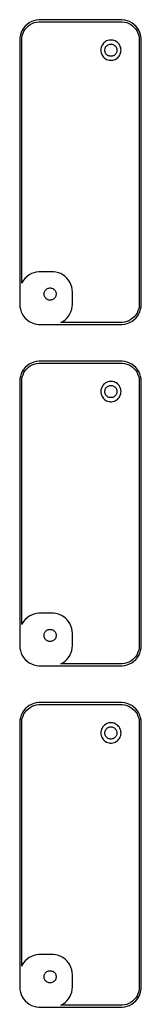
# Model space of a CAD drawing. Header units: metres. Extents: x -15 to 15, y 383 to 793.
# Drawn here: x -15 to 15, y 550.5 to 793.5 of the extents above; entities that cross this region are included whole.
import ezdxf

# ---------------------------------------------------------------- set-up
doc = ezdxf.new("R2010")
doc.units = ezdxf.units.M

msp = doc.modelspace()

# ---------------------------------------------------------------- linework, layer by layer
for p, q in [((-13.1871, 792.353), (-13.6448, 791.923)), ((-12.6791, 792.722), (-13.1871, 792.353)), ((-12.8684, 791.967), (-12.4112, 792.299)), ((-12.1289, 793.024), (-12.6791, 792.722)), ((-12.4112, 792.299), (-11.916, 792.572)), ((-11.5451, 793.255), (-12.1289, 793.024)), ((-11.916, 792.572), (-11.3906, 792.78)), ((-10.9369, 793.411), (-11.5451, 793.255)), ((-11.3906, 792.78), (-10.8432, 792.92)), ((-10.3139, 793.49), (-10.9369, 793.411)), ((-10.8432, 792.92), (-10.2825, 792.991)), ((10.3139, 793.49), (-10.3139, 793.49)), ((-10.2825, 792.991), (10.2825, 792.991)), ((10.2825, 792.991), (10.8432, 792.92)), ((10.9369, 793.411), (10.3139, 793.49)), ((10.8432, 792.92), (11.3906, 792.78)), ((11.5451, 793.255), (10.9369, 793.411)), ((11.3906, 792.78), (11.916, 792.572)), ((12.1289, 793.024), (11.5451, 793.255)), ((11.916, 792.572), (12.4112, 792.299)), ((12.6791, 792.722), (12.1289, 793.024)), ((12.4112, 792.299), (12.8684, 791.967)), ((13.1871, 792.353), (12.6791, 792.722)), ((13.6448, 791.923), (13.1871, 792.353)), ((-14.8429, 789.743), (-14.9606, 789.127)), ((-14.6489, 790.341), (-14.8429, 789.743)), ((-14.3815, 790.909), (-14.6489, 790.341)), ((-14.0451, 791.439), (-14.3815, 790.909)), ((-14.3586, 789.619), (-14.184, 790.157)), ((-14.184, 790.157), (-13.9434, 790.668)), ((-13.6448, 791.923), (-14.0451, 791.439)), ((-13.9434, 790.668), (-13.6406, 791.145)), ((-13.6406, 791.145), (-13.2803, 791.58)), ((-13.2803, 791.58), (-12.8684, 791.967)), ((12.8684, 791.967), (13.2803, 791.58)), ((13.2803, 791.58), (13.6406, 791.145)), ((13.6406, 791.145), (13.9434, 790.668)), ((14.0451, 791.439), (13.6448, 791.923)), ((13.9434, 790.668), (14.184, 790.157)), ((14.3815, 790.909), (14.0451, 791.439)), ((14.184, 790.157), (14.3586, 789.619)), ((14.6489, 790.341), (14.3815, 790.909)), ((14.8429, 789.743), (14.6489, 790.341)), ((14.9606, 789.127), (14.8429, 789.743)), ((-14.9606, 789.127), (-15, 788.5)), ((-15, 788.5), (-15, 723.5)), ((-14.5, 788.5), (-14.4645, 789.064)), ((-14.5, 728.657), (-14.5, 788.5)), ((-14.4645, 789.064), (-14.3586, 789.619)), ((5.47745, 787.469), (5.30922, 787.204)), ((5.67757, 787.711), (5.47745, 787.469)), ((5.90643, 787.926), (5.67757, 787.711)), ((6.16043, 788.111), (5.90643, 787.926)), ((6.43555, 788.262), (6.16043, 788.111)), ((6.72745, 788.378), (6.43555, 788.262)), ((6.54385, 787.156), (6.69626, 787.266)), ((6.69626, 787.266), (6.86133, 787.357)), ((7.03154, 788.456), (6.72745, 788.378)), ((6.86133, 787.357), (7.03647, 787.427)), ((7.34302, 788.495), (7.03154, 788.456)), ((7.03647, 787.427), (7.21892, 787.473)), ((7.21892, 787.473), (7.40581, 787.497)), ((7.65697, 788.495), (7.34302, 788.495)), ((7.40581, 787.497), (7.59418, 787.497)), ((7.59418, 787.497), (7.78107, 787.473)), ((7.96844, 788.456), (7.65697, 788.495)), ((7.78107, 787.473), (7.96352, 787.427)), ((7.96352, 787.427), (8.13866, 787.357)), ((8.27254, 788.378), (7.96844, 788.456)), ((8.13866, 787.357), (8.30373, 787.266)), ((8.56444, 788.262), (8.27254, 788.378)), ((8.30373, 787.266), (8.45613, 787.156)), ((8.83955, 788.111), (8.56444, 788.262)), ((9.09355, 787.926), (8.83955, 788.111)), ((9.32242, 787.711), (9.09355, 787.926)), ((9.52254, 787.469), (9.32242, 787.711)), ((9.69077, 787.204), (9.52254, 787.469)), ((14.3586, 789.619), (14.4645, 789.064)), ((14.4645, 789.064), (14.5, 788.5)), ((14.5, 788.5), (14.5, 723.5)), ((15, 788.5), (14.9606, 789.127)), ((15, 723.5), (15, 788.5)), ((5.0197, 786.313), (5, 786)), ((5, 786), (5.0197, 785.687)), ((5.07854, 786.622), (5.0197, 786.313)), ((5.0197, 785.687), (5.07854, 785.378)), ((5.17555, 786.92), (5.07854, 786.622)), ((5.07854, 785.378), (5.17555, 785.08)), ((5.30922, 787.204), (5.17555, 786.92)), ((5.17555, 785.08), (5.30922, 784.796)), ((6, 786), (6.01183, 786.188)), ((6.01183, 785.812), (6, 786)), ((6.01183, 786.188), (6.04712, 786.373)), ((6.04712, 785.627), (6.01183, 785.812)), ((6.04712, 786.373), (6.10533, 786.552)), ((6.10533, 785.448), (6.04712, 785.627)), ((6.10533, 786.552), (6.18553, 786.723)), ((6.18553, 785.277), (6.10533, 785.448)), ((6.18553, 786.723), (6.28647, 786.882)), ((6.28647, 785.118), (6.18553, 785.277)), ((6.28647, 786.882), (6.40654, 787.027)), ((6.40654, 784.973), (6.28647, 785.118)), ((6.40654, 787.027), (6.54385, 787.156)), ((6.54385, 784.844), (6.40654, 784.973)), ((6.69626, 784.734), (6.54385, 784.844)), ((8.45613, 784.844), (8.30373, 784.734)), ((8.45613, 787.156), (8.59344, 787.027)), ((8.59344, 784.973), (8.45613, 784.844)), ((8.59344, 787.027), (8.71352, 786.882)), ((8.71352, 785.118), (8.59344, 784.973)), ((8.71352, 786.882), (8.81445, 786.723)), ((8.81445, 785.277), (8.71352, 785.118)), ((8.81445, 786.723), (8.89465, 786.552)), ((8.89465, 785.448), (8.81445, 785.277)), ((8.89465, 786.552), (8.95287, 786.373)), ((8.95287, 785.627), (8.89465, 785.448)), ((8.95287, 786.373), (8.98816, 786.188)), ((8.98816, 785.812), (8.95287, 785.627)), ((8.98816, 786.188), (9, 786)), ((9, 786), (8.98816, 785.812)), ((9.82443, 786.92), (9.69077, 787.204)), ((9.69077, 784.796), (9.82443, 785.08)), ((9.92145, 786.622), (9.82443, 786.92)), ((9.82443, 785.08), (9.92145, 785.378)), ((9.98029, 786.313), (9.92145, 786.622)), ((9.92145, 785.378), (9.98029, 785.687)), ((10, 786), (9.98029, 786.313)), ((9.98029, 785.687), (10, 786)), ((5.30922, 784.796), (5.47745, 784.531)), ((5.47745, 784.531), (5.67757, 784.289)), ((5.67757, 784.289), (5.90643, 784.074)), ((5.90643, 784.074), (6.16043, 783.889)), ((6.16043, 783.889), (6.43555, 783.738)), ((6.43555, 783.738), (6.72745, 783.622)), ((6.86133, 784.643), (6.69626, 784.734)), ((6.72745, 783.622), (7.03154, 783.544)), ((7.03647, 784.573), (6.86133, 784.643)), ((7.03154, 783.544), (7.34302, 783.505)), ((7.21892, 784.527), (7.03647, 784.573)), ((7.40581, 784.503), (7.21892, 784.527)), ((7.34302, 783.505), (7.65697, 783.505)), ((7.59418, 784.503), (7.40581, 784.503)), ((7.78107, 784.527), (7.59418, 784.503)), ((7.65697, 783.505), (7.96844, 783.544)), ((7.96352, 784.573), (7.78107, 784.527)), ((8.13866, 784.643), (7.96352, 784.573)), ((7.96844, 783.544), (8.27254, 783.622)), ((8.30373, 784.734), (8.13866, 784.643)), ((8.27254, 783.622), (8.56444, 783.738)), ((8.56444, 783.738), (8.83955, 783.889)), ((8.83955, 783.889), (9.09355, 784.074)), ((9.09355, 784.074), (9.32242, 784.289)), ((9.32242, 784.289), (9.52254, 784.531)), ((9.52254, 784.531), (9.69077, 784.796)), ((-10.9369, 731.411), (-11.5451, 731.255)), ((-10.3139, 731.49), (-10.9369, 731.411)), ((-6.68604, 731.49), (-10.3139, 731.49)), ((-6.06308, 731.411), (-6.68604, 731.49)), ((-5.45491, 731.255), (-6.06308, 731.411)), ((-14.0451, 729.439), (-14.3815, 728.909)), ((-13.6448, 729.923), (-14.0451, 729.439)), ((-13.1871, 730.353), (-13.6448, 729.923)), ((-12.6791, 730.722), (-13.1871, 730.353)), ((-12.1289, 731.024), (-12.6791, 730.722)), ((-11.5451, 731.255), (-12.1289, 731.024)), ((-4.87109, 731.024), (-5.45491, 731.255)), ((-4.32086, 730.722), (-4.87109, 731.024)), ((-3.81287, 730.353), (-4.32086, 730.722)), ((-3.35515, 729.923), (-3.81287, 730.353)), ((-2.95491, 729.439), (-3.35515, 729.923)), ((-2.61845, 728.909), (-2.95491, 729.439)), ((-14.3815, 728.909), (-14.5, 728.657)), ((-8.95287, 726.373), (-8.89465, 726.552)), ((-8.89465, 726.552), (-8.81445, 726.723)), ((-8.81445, 726.723), (-8.71352, 726.882)), ((-8.71352, 726.882), (-8.59344, 727.027)), ((-8.59344, 727.027), (-8.45613, 727.156)), ((-8.45613, 727.156), (-8.30373, 727.266)), ((-8.30373, 727.266), (-8.13866, 727.357)), ((-8.13866, 727.357), (-7.96352, 727.427)), ((-7.96352, 727.427), (-7.78107, 727.473)), ((-7.78107, 727.473), (-7.59418, 727.497)), ((-7.59418, 727.497), (-7.40581, 727.497)), ((-7.40581, 727.497), (-7.21892, 727.473)), ((-7.21892, 727.473), (-7.03647, 727.427)), ((-7.03647, 727.427), (-6.86133, 727.357)), ((-6.86133, 727.357), (-6.69626, 727.266)), ((-6.69626, 727.266), (-6.54385, 727.156)), ((-6.54385, 727.156), (-6.40654, 727.027)), ((-6.40654, 727.027), (-6.28647, 726.882)), ((-6.28647, 726.882), (-6.18553, 726.723)), ((-6.18553, 726.723), (-6.10533, 726.552)), ((-6.10533, 726.552), (-6.04712, 726.373)), ((-2.3511, 728.341), (-2.61845, 728.909)), ((-2.15707, 727.743), (-2.3511, 728.341)), ((-2.03941, 727.127), (-2.15707, 727.743)), ((-2, 726.5), (-2.03941, 727.127)), ((-9, 726), (-8.98816, 726.188)), ((-8.98816, 725.812), (-9, 726)), ((-8.98816, 726.188), (-8.95287, 726.373)), ((-8.95287, 725.627), (-8.98816, 725.812)), ((-8.89465, 725.448), (-8.95287, 725.627)), ((-8.81445, 725.277), (-8.89465, 725.448)), ((-8.71352, 725.118), (-8.81445, 725.277)), ((-8.59344, 724.973), (-8.71352, 725.118)), ((-8.45613, 724.844), (-8.59344, 724.973)), ((-8.30373, 724.734), (-8.45613, 724.844)), ((-8.13866, 724.643), (-8.30373, 724.734)), ((-7.96352, 724.573), (-8.13866, 724.643)), ((-7.78107, 724.527), (-7.96352, 724.573)), ((-7.59418, 724.503), (-7.78107, 724.527)), ((-7.40581, 724.503), (-7.59418, 724.503)), ((-7.21892, 724.527), (-7.40581, 724.503)), ((-7.03647, 724.573), (-7.21892, 724.527)), ((-6.86133, 724.643), (-7.03647, 724.573)), ((-6.69626, 724.734), (-6.86133, 724.643)), ((-6.54385, 724.844), (-6.69626, 724.734)), ((-6.40654, 724.973), (-6.54385, 724.844)), ((-6.28647, 725.118), (-6.40654, 724.973)), ((-6.18553, 725.277), (-6.28647, 725.118)), ((-6.10533, 725.448), (-6.18553, 725.277)), ((-6.04712, 725.627), (-6.10533, 725.448)), ((-6.04712, 726.373), (-6.01183, 726.188)), ((-6.01183, 725.812), (-6.04712, 725.627)), ((-6.01183, 726.188), (-6, 726)), ((-6, 726), (-6.01183, 725.812)), ((-2, 723.5), (-2, 726.5)), ((-15, 723.5), (-14.9606, 722.873)), ((-14.9606, 722.873), (-14.8429, 722.257)), ((-14.8429, 722.257), (-14.6489, 721.659)), ((-14.6489, 721.659), (-14.3815, 721.091)), ((-2.61845, 721.091), (-2.3511, 721.659)), ((-2.3511, 721.659), (-2.15707, 722.257)), ((-2.15707, 722.257), (-2.03941, 722.873)), ((-2.03941, 722.873), (-2, 723.5)), ((14.184, 721.843), (13.9434, 721.332)), ((14.3586, 722.381), (14.184, 721.843)), ((14.4645, 722.936), (14.3586, 722.381)), ((14.3815, 721.091), (14.6489, 721.659)), ((14.5, 723.5), (14.4645, 722.936)), ((14.6489, 721.659), (14.8429, 722.257)), ((14.8429, 722.257), (14.9606, 722.873)), ((14.9606, 722.873), (15, 723.5)), ((-14.3815, 721.091), (-14.0451, 720.561)), ((-14.0451, 720.561), (-13.6448, 720.077)), ((-13.6448, 720.077), (-13.1871, 719.647)), ((-13.1871, 719.647), (-12.6791, 719.278)), ((-12.6791, 719.278), (-12.1289, 718.976)), ((-4.81104, 719.009), (-4.32086, 719.278)), ((-4.32086, 719.278), (-3.81287, 719.647)), ((-3.81287, 719.647), (-3.35515, 720.077)), ((-3.35515, 720.077), (-2.95491, 720.561)), ((-2.95491, 720.561), (-2.61845, 721.091)), ((11.916, 719.428), (11.3906, 719.22)), ((12.4112, 719.701), (11.916, 719.428)), ((12.1289, 718.976), (12.6791, 719.278)), ((12.8684, 720.033), (12.4112, 719.701)), ((12.6791, 719.278), (13.1871, 719.647)), ((13.2803, 720.42), (12.8684, 720.033)), ((13.1871, 719.647), (13.6448, 720.077)), ((13.6406, 720.855), (13.2803, 720.42)), ((13.9434, 721.332), (13.6406, 720.855)), ((13.6448, 720.077), (14.0451, 720.561)), ((14.0451, 720.561), (14.3815, 721.091)), ((-12.1289, 718.976), (-11.5451, 718.745)), ((-11.5451, 718.745), (-10.9369, 718.589)), ((-10.9369, 718.589), (-10.3139, 718.51)), ((-10.3139, 718.51), (10.3139, 718.51)), ((10.2825, 719.009), (-4.81104, 719.009)), ((10.8432, 719.08), (10.2825, 719.009)), ((10.3139, 718.51), (10.9369, 718.589)), ((11.3906, 719.22), (10.8432, 719.08)), ((10.9369, 718.589), (11.5451, 718.745)), ((11.5451, 718.745), (12.1289, 718.976)), ((-14.0451, 707.439), (-14.3815, 706.909)), ((-13.6448, 707.923), (-14.0451, 707.439)), ((-13.9434, 706.668), (-13.6406, 707.145)), ((-13.1871, 708.353), (-13.6448, 707.923)), ((-13.6406, 707.145), (-13.2803, 707.58)), ((-13.2803, 707.58), (-12.8684, 707.967)), ((-12.6791, 708.722), (-13.1871, 708.353)), ((-12.8684, 707.967), (-12.4112, 708.299)), ((-12.1289, 709.024), (-12.6791, 708.722)), ((-12.4112, 708.299), (-11.916, 708.572)), ((-11.5451, 709.255), (-12.1289, 709.024)), ((-11.916, 708.572), (-11.3906, 708.78)), ((-10.9369, 709.411), (-11.5451, 709.255)), ((-11.3906, 708.78), (-10.8432, 708.92)), ((-10.3139, 709.49), (-10.9369, 709.411)), ((-10.8432, 708.92), (-10.2825, 708.991)), ((10.3139, 709.49), (-10.3139, 709.49)), ((-10.2825, 708.991), (10.2825, 708.991)), ((10.2825, 708.991), (10.8432, 708.92)), ((10.9369, 709.411), (10.3139, 709.49)), ((10.8432, 708.92), (11.3906, 708.78)), ((11.5451, 709.255), (10.9369, 709.411)), ((11.3906, 708.78), (11.916, 708.572)), ((12.1289, 709.024), (11.5451, 709.255)), ((11.916, 708.572), (12.4112, 708.299)), ((12.6791, 708.722), (12.1289, 709.024)), ((12.4112, 708.299), (12.8684, 707.967)), ((13.1871, 708.353), (12.6791, 708.722)), ((12.8684, 707.967), (13.2803, 707.58)), ((13.6448, 707.923), (13.1871, 708.353)), ((13.2803, 707.58), (13.6406, 707.145)), ((13.6406, 707.145), (13.9434, 706.668)), ((14.0451, 707.439), (13.6448, 707.923)), ((14.3815, 706.909), (14.0451, 707.439)), ((-14.9606, 705.127), (-15, 704.5)), ((-14.8429, 705.743), (-14.9606, 705.127)), ((-14.6489, 706.341), (-14.8429, 705.743)), ((-14.3815, 706.909), (-14.6489, 706.341)), ((-14.5, 704.5), (-14.4645, 705.064)), ((-14.4645, 705.064), (-14.3586, 705.619)), ((-14.3586, 705.619), (-14.184, 706.157)), ((-14.184, 706.157), (-13.9434, 706.668)), ((13.9434, 706.668), (14.184, 706.157)), ((14.184, 706.157), (14.3586, 705.619)), ((14.3586, 705.619), (14.4645, 705.064)), ((14.6489, 706.341), (14.3815, 706.909)), ((14.4645, 705.064), (14.5, 704.5)), ((14.8429, 705.743), (14.6489, 706.341)), ((14.9606, 705.127), (14.8429, 705.743)), ((15, 704.5), (14.9606, 705.127)), ((-15, 704.5), (-15, 639.5)), ((-14.5, 644.657), (-14.5, 704.5)), ((5.0197, 702.313), (5, 702)), ((5.07854, 702.622), (5.0197, 702.313)), ((5.17555, 702.92), (5.07854, 702.622)), ((5.30922, 703.204), (5.17555, 702.92)), ((5.47745, 703.469), (5.30922, 703.204)), ((5.67757, 703.711), (5.47745, 703.469)), ((5.90643, 703.926), (5.67757, 703.711)), ((6.16043, 704.111), (5.90643, 703.926)), ((6.01183, 702.188), (6.04712, 702.373)), ((6.04712, 702.373), (6.10533, 702.552)), ((6.10533, 702.552), (6.18553, 702.723)), ((6.43555, 704.262), (6.16043, 704.111)), ((6.18553, 702.723), (6.28647, 702.882)), ((6.28647, 702.882), (6.40654, 703.027)), ((6.40654, 703.027), (6.54385, 703.156)), ((6.72745, 704.378), (6.43555, 704.262)), ((6.54385, 703.156), (6.69626, 703.266)), ((6.69626, 703.266), (6.86133, 703.357)), ((7.03154, 704.456), (6.72745, 704.378)), ((6.86133, 703.357), (7.03647, 703.427)), ((7.34302, 704.495), (7.03154, 704.456)), ((7.03647, 703.427), (7.21892, 703.473)), ((7.21892, 703.473), (7.40581, 703.497)), ((7.65697, 704.495), (7.34302, 704.495)), ((7.40581, 703.497), (7.59418, 703.497)), ((7.59418, 703.497), (7.78107, 703.473)), ((7.96844, 704.456), (7.65697, 704.495)), ((7.78107, 703.473), (7.96352, 703.427)), ((7.96352, 703.427), (8.13866, 703.357)), ((8.27254, 704.378), (7.96844, 704.456)), ((8.13866, 703.357), (8.30373, 703.266)), ((8.56444, 704.262), (8.27254, 704.378)), ((8.30373, 703.266), (8.45613, 703.156)), ((8.45613, 703.156), (8.59344, 703.027)), ((8.83955, 704.111), (8.56444, 704.262)), ((8.59344, 703.027), (8.71352, 702.882)), ((8.71352, 702.882), (8.81445, 702.723)), ((8.81445, 702.723), (8.89465, 702.552)), ((9.09355, 703.926), (8.83955, 704.111)), ((8.89465, 702.552), (8.95287, 702.373)), ((8.95287, 702.373), (8.98816, 702.188)), ((9.32242, 703.711), (9.09355, 703.926)), ((9.52254, 703.469), (9.32242, 703.711)), ((9.69077, 703.204), (9.52254, 703.469)), ((9.82443, 702.92), (9.69077, 703.204)), ((9.92145, 702.622), (9.82443, 702.92)), ((9.98029, 702.313), (9.92145, 702.622)), ((10, 702), (9.98029, 702.313)), ((14.5, 704.5), (14.5, 639.5)), ((15, 639.5), (15, 704.5)), ((5, 702), (5.0197, 701.687)), ((5.0197, 701.687), (5.07854, 701.378)), ((5.07854, 701.378), (5.17555, 701.08)), ((5.17555, 701.08), (5.30922, 700.796)), ((5.30922, 700.796), (5.47745, 700.531)), ((5.47745, 700.531), (5.67757, 700.289)), ((5.67757, 700.289), (5.90643, 700.074)), ((5.90643, 700.074), (6.16043, 699.889)), ((6, 702), (6.01183, 702.188)), ((6.01183, 701.812), (6, 702)), ((6.04712, 701.627), (6.01183, 701.812)), ((6.10533, 701.448), (6.04712, 701.627)), ((6.18553, 701.277), (6.10533, 701.448)), ((6.16043, 699.889), (6.43555, 699.738)), ((6.28647, 701.118), (6.18553, 701.277)), ((6.40654, 700.973), (6.28647, 701.118)), ((6.54385, 700.844), (6.40654, 700.973)), ((6.69626, 700.734), (6.54385, 700.844)), ((6.86133, 700.643), (6.69626, 700.734)), ((7.03647, 700.573), (6.86133, 700.643)), ((7.21892, 700.527), (7.03647, 700.573)), ((7.40581, 700.503), (7.21892, 700.527)), ((7.59418, 700.503), (7.40581, 700.503)), ((7.78107, 700.527), (7.59418, 700.503)), ((7.96352, 700.573), (7.78107, 700.527)), ((8.13866, 700.643), (7.96352, 700.573)), ((8.30373, 700.734), (8.13866, 700.643)), ((8.45613, 700.844), (8.30373, 700.734)), ((8.59344, 700.973), (8.45613, 700.844)), ((8.56444, 699.738), (8.83955, 699.889)), ((8.71352, 701.118), (8.59344, 700.973)), ((8.81445, 701.277), (8.71352, 701.118)), ((8.89465, 701.448), (8.81445, 701.277)), ((8.83955, 699.889), (9.09355, 700.074)), ((8.95287, 701.627), (8.89465, 701.448)), ((8.98816, 701.812), (8.95287, 701.627)), ((8.98816, 702.188), (9, 702)), ((9, 702), (8.98816, 701.812)), ((9.09355, 700.074), (9.32242, 700.289)), ((9.32242, 700.289), (9.52254, 700.531)), ((9.52254, 700.531), (9.69077, 700.796)), ((9.69077, 700.796), (9.82443, 701.08)), ((9.82443, 701.08), (9.92145, 701.378)), ((9.92145, 701.378), (9.98029, 701.687)), ((9.98029, 701.687), (10, 702)), ((6.43555, 699.738), (6.72745, 699.622)), ((6.72745, 699.622), (7.03154, 699.544)), ((7.03154, 699.544), (7.34302, 699.505)), ((7.34302, 699.505), (7.65697, 699.505)), ((7.65697, 699.505), (7.96844, 699.544)), ((7.96844, 699.544), (8.27254, 699.622)), ((8.27254, 699.622), (8.56444, 699.738)), ((-13.1871, 646.353), (-13.6448, 645.923)), ((-12.6791, 646.722), (-13.1871, 646.353)), ((-12.1289, 647.024), (-12.6791, 646.722)), ((-11.5451, 647.255), (-12.1289, 647.024)), ((-10.9369, 647.411), (-11.5451, 647.255)), ((-10.3139, 647.49), (-10.9369, 647.411)), ((-6.68604, 647.49), (-10.3139, 647.49)), ((-6.06308, 647.411), (-6.68604, 647.49)), ((-5.45491, 647.255), (-6.06308, 647.411)), ((-4.87109, 647.024), (-5.45491, 647.255)), ((-4.32086, 646.722), (-4.87109, 647.024)), ((-3.81287, 646.353), (-4.32086, 646.722)), ((-3.35515, 645.923), (-3.81287, 646.353)), ((-14.3815, 644.909), (-14.5, 644.657)), ((-14.0451, 645.439), (-14.3815, 644.909)), ((-13.6448, 645.923), (-14.0451, 645.439)), ((-2.95491, 645.439), (-3.35515, 645.923)), ((-2.61845, 644.909), (-2.95491, 645.439)), ((-2.3511, 644.341), (-2.61845, 644.909)), ((-2.15707, 643.743), (-2.3511, 644.341)), ((-9, 642), (-8.98816, 642.188)), ((-8.98816, 641.812), (-9, 642)), ((-8.98816, 642.188), (-8.95287, 642.373)), ((-8.95287, 641.627), (-8.98816, 641.812)), ((-8.95287, 642.373), (-8.89465, 642.552)), ((-8.89465, 641.448), (-8.95287, 641.627)), ((-8.89465, 642.552), (-8.81445, 642.723)), ((-8.81445, 642.723), (-8.71352, 642.882)), ((-8.71352, 642.882), (-8.59344, 643.027)), ((-8.59344, 643.027), (-8.45613, 643.156)), ((-8.45613, 643.156), (-8.30373, 643.266)), ((-8.30373, 643.266), (-8.13866, 643.357)), ((-8.13866, 643.357), (-7.96352, 643.427)), ((-7.96352, 643.427), (-7.78107, 643.473)), ((-7.78107, 643.473), (-7.59418, 643.497)), ((-7.59418, 643.497), (-7.40581, 643.497)), ((-7.40581, 643.497), (-7.21892, 643.473)), ((-7.21892, 643.473), (-7.03647, 643.427)), ((-7.03647, 643.427), (-6.86133, 643.357)), ((-6.86133, 643.357), (-6.69626, 643.266)), ((-6.69626, 643.266), (-6.54385, 643.156)), ((-6.54385, 643.156), (-6.40654, 643.027)), ((-6.40654, 643.027), (-6.28647, 642.882)), ((-6.28647, 642.882), (-6.18553, 642.723)), ((-6.18553, 642.723), (-6.10533, 642.552)), ((-6.10533, 642.552), (-6.04712, 642.373)), ((-6.04712, 641.627), (-6.10533, 641.448)), ((-6.04712, 642.373), (-6.01183, 642.188)), ((-6.01183, 641.812), (-6.04712, 641.627)), ((-6.01183, 642.188), (-6, 642)), ((-6, 642), (-6.01183, 641.812)), ((-2.03941, 643.127), (-2.15707, 643.743)), ((-2, 642.5), (-2.03941, 643.127)), ((-2, 639.5), (-2, 642.5)), ((-15, 639.5), (-14.9606, 638.873)), ((-8.81445, 641.277), (-8.89465, 641.448)), ((-8.71352, 641.118), (-8.81445, 641.277)), ((-8.59344, 640.973), (-8.71352, 641.118)), ((-8.45613, 640.844), (-8.59344, 640.973)), ((-8.30373, 640.734), (-8.45613, 640.844)), ((-8.13866, 640.643), (-8.30373, 640.734)), ((-7.96352, 640.573), (-8.13866, 640.643)), ((-7.78107, 640.527), (-7.96352, 640.573)), ((-7.59418, 640.503), (-7.78107, 640.527)), ((-7.40581, 640.503), (-7.59418, 640.503)), ((-7.21892, 640.527), (-7.40581, 640.503)), ((-7.03647, 640.573), (-7.21892, 640.527)), ((-6.86133, 640.643), (-7.03647, 640.573)), ((-6.69626, 640.734), (-6.86133, 640.643)), ((-6.54385, 640.844), (-6.69626, 640.734)), ((-6.40654, 640.973), (-6.54385, 640.844)), ((-6.28647, 641.118), (-6.40654, 640.973)), ((-6.18553, 641.277), (-6.28647, 641.118)), ((-6.10533, 641.448), (-6.18553, 641.277)), ((-2.03941, 638.873), (-2, 639.5)), ((14.5, 639.5), (14.4645, 638.936)), ((14.9606, 638.873), (15, 639.5)), ((-14.9606, 638.873), (-14.8429, 638.257)), ((-14.8429, 638.257), (-14.6489, 637.659)), ((-14.6489, 637.659), (-14.3815, 637.091)), ((-14.3815, 637.091), (-14.0451, 636.561)), ((-2.95491, 636.561), (-2.61845, 637.091)), ((-2.61845, 637.091), (-2.3511, 637.659)), ((-2.3511, 637.659), (-2.15707, 638.257)), ((-2.15707, 638.257), (-2.03941, 638.873)), ((13.6406, 636.855), (13.2803, 636.42)), ((13.9434, 637.332), (13.6406, 636.855)), ((14.184, 637.843), (13.9434, 637.332)), ((14.0451, 636.561), (14.3815, 637.091)), ((14.3586, 638.381), (14.184, 637.843)), ((14.4645, 638.936), (14.3586, 638.381)), ((14.3815, 637.091), (14.6489, 637.659)), ((14.6489, 637.659), (14.8429, 638.257)), ((14.8429, 638.257), (14.9606, 638.873)), ((-14.0451, 636.561), (-13.6448, 636.077)), ((-13.6448, 636.077), (-13.1871, 635.647)), ((-13.1871, 635.647), (-12.6791, 635.278)), ((-12.6791, 635.278), (-12.1289, 634.976)), ((-12.1289, 634.976), (-11.5451, 634.745)), ((-11.5451, 634.745), (-10.9369, 634.589)), ((-10.9369, 634.589), (-10.3139, 634.51)), ((-10.3139, 634.51), (10.3139, 634.51)), ((-4.81104, 635.009), (-4.32086, 635.278)), ((10.2825, 635.009), (-4.81104, 635.009)), ((-4.32086, 635.278), (-3.81287, 635.647)), ((-3.81287, 635.647), (-3.35515, 636.077)), ((-3.35515, 636.077), (-2.95491, 636.561)), ((10.8432, 635.08), (10.2825, 635.009)), ((10.3139, 634.51), (10.9369, 634.589)), ((11.3906, 635.22), (10.8432, 635.08)), ((10.9369, 634.589), (11.5451, 634.745)), ((11.916, 635.428), (11.3906, 635.22)), ((11.5451, 634.745), (12.1289, 634.976)), ((12.4112, 635.701), (11.916, 635.428)), ((12.1289, 634.976), (12.6791, 635.278)), ((12.8684, 636.033), (12.4112, 635.701)), ((12.6791, 635.278), (13.1871, 635.647)), ((13.2803, 636.42), (12.8684, 636.033)), ((13.1871, 635.647), (13.6448, 636.077)), ((13.6448, 636.077), (14.0451, 636.561)), ((-12.6791, 624.722), (-13.1871, 624.353)), ((-12.1289, 625.024), (-12.6791, 624.722)), ((-12.4112, 624.299), (-11.916, 624.572)), ((-11.5451, 625.255), (-12.1289, 625.024)), ((-11.916, 624.572), (-11.3906, 624.78)), ((-10.9369, 625.411), (-11.5451, 625.255)), ((-11.3906, 624.78), (-10.8432, 624.92)), ((-10.3139, 625.49), (-10.9369, 625.411)), ((-10.8432, 624.92), (-10.2825, 624.991)), ((10.3139, 625.49), (-10.3139, 625.49)), ((-10.2825, 624.991), (10.2825, 624.991)), ((10.2825, 624.991), (10.8432, 624.92)), ((10.9369, 625.411), (10.3139, 625.49)), ((10.8432, 624.92), (11.3906, 624.78)), ((11.5451, 625.255), (10.9369, 625.411)), ((11.3906, 624.78), (11.916, 624.572)), ((12.1289, 625.024), (11.5451, 625.255)), ((11.916, 624.572), (12.4112, 624.299)), ((12.6791, 624.722), (12.1289, 625.024)), ((13.1871, 624.353), (12.6791, 624.722)), ((-14.6489, 622.341), (-14.8429, 621.743)), ((-14.3815, 622.909), (-14.6489, 622.341)), ((-14.0451, 623.439), (-14.3815, 622.909)), ((-14.3586, 621.619), (-14.184, 622.157)), ((-14.184, 622.157), (-13.9434, 622.668)), ((-13.6448, 623.923), (-14.0451, 623.439)), ((-13.9434, 622.668), (-13.6406, 623.145)), ((-13.1871, 624.353), (-13.6448, 623.923)), ((-13.6406, 623.145), (-13.2803, 623.58)), ((-13.2803, 623.58), (-12.8684, 623.967)), ((-12.8684, 623.967), (-12.4112, 624.299)), ((12.4112, 624.299), (12.8684, 623.967)), ((12.8684, 623.967), (13.2803, 623.58)), ((13.6448, 623.923), (13.1871, 624.353)), ((13.2803, 623.58), (13.6406, 623.145)), ((13.6406, 623.145), (13.9434, 622.668)), ((14.0451, 623.439), (13.6448, 623.923)), ((13.9434, 622.668), (14.184, 622.157)), ((14.3815, 622.909), (14.0451, 623.439)), ((14.184, 622.157), (14.3586, 621.619)), ((14.6489, 622.341), (14.3815, 622.909)), ((14.8429, 621.743), (14.6489, 622.341)), ((-14.9606, 621.127), (-15, 620.5)), ((-15, 620.5), (-15, 555.5)), ((-14.8429, 621.743), (-14.9606, 621.127)), ((-14.5, 620.5), (-14.4645, 621.064)), ((-14.5, 560.657), (-14.5, 620.5)), ((-14.4645, 621.064), (-14.3586, 621.619)), ((5.67757, 619.711), (5.47745, 619.469)), ((5.90643, 619.926), (5.67757, 619.711)), ((6.16043, 620.111), (5.90643, 619.926)), ((6.43555, 620.262), (6.16043, 620.111)), ((6.72745, 620.378), (6.43555, 620.262)), ((7.03154, 620.456), (6.72745, 620.378)), ((7.34302, 620.495), (7.03154, 620.456)), ((7.65697, 620.495), (7.34302, 620.495)), ((7.96844, 620.456), (7.65697, 620.495)), ((8.27254, 620.378), (7.96844, 620.456)), ((8.56444, 620.262), (8.27254, 620.378)), ((8.83955, 620.111), (8.56444, 620.262)), ((9.09355, 619.926), (8.83955, 620.111)), ((9.32242, 619.711), (9.09355, 619.926)), ((9.52254, 619.469), (9.32242, 619.711)), ((14.3586, 621.619), (14.4645, 621.064)), ((14.4645, 621.064), (14.5, 620.5)), ((14.5, 620.5), (14.5, 555.5)), ((14.9606, 621.127), (14.8429, 621.743)), ((15, 620.5), (14.9606, 621.127)), ((15, 555.5), (15, 620.5)), ((5.0197, 618.313), (5, 618)), ((5, 618), (5.0197, 617.687)), ((5.07854, 618.622), (5.0197, 618.313)), ((5.0197, 617.687), (5.07854, 617.378)), ((5.17555, 618.92), (5.07854, 618.622)), ((5.07854, 617.378), (5.17555, 617.08)), ((5.30922, 619.204), (5.17555, 618.92)), ((5.47745, 619.469), (5.30922, 619.204)), ((6, 618), (6.01183, 618.188)), ((6.01183, 617.812), (6, 618)), ((6.01183, 618.188), (6.04712, 618.373)), ((6.04712, 617.627), (6.01183, 617.812)), ((6.04712, 618.373), (6.10533, 618.552)), ((6.10533, 617.448), (6.04712, 617.627)), ((6.10533, 618.552), (6.18553, 618.723)), ((6.18553, 617.277), (6.10533, 617.448)), ((6.18553, 618.723), (6.28647, 618.882)), ((6.28647, 617.118), (6.18553, 617.277)), ((6.28647, 618.882), (6.40654, 619.027)), ((6.40654, 619.027), (6.54385, 619.156)), ((6.54385, 619.156), (6.69626, 619.266)), ((6.69626, 619.266), (6.86133, 619.357)), ((6.86133, 619.357), (7.03647, 619.427)), ((7.03647, 619.427), (7.21892, 619.473)), ((7.21892, 619.473), (7.40581, 619.497)), ((7.40581, 619.497), (7.59418, 619.497)), ((7.59418, 619.497), (7.78107, 619.473)), ((7.78107, 619.473), (7.96352, 619.427)), ((7.96352, 619.427), (8.13866, 619.357)), ((8.13866, 619.357), (8.30373, 619.266)), ((8.30373, 619.266), (8.45613, 619.156)), ((8.45613, 619.156), (8.59344, 619.027)), ((8.59344, 619.027), (8.71352, 618.882)), ((8.71352, 618.882), (8.81445, 618.723)), ((8.81445, 617.277), (8.71352, 617.118)), ((8.81445, 618.723), (8.89465, 618.552)), ((8.89465, 617.448), (8.81445, 617.277)), ((8.89465, 618.552), (8.95287, 618.373)), ((8.95287, 617.627), (8.89465, 617.448)), ((8.95287, 618.373), (8.98816, 618.188)), ((8.98816, 617.812), (8.95287, 617.627)), ((8.98816, 618.188), (9, 618)), ((9, 618), (8.98816, 617.812)), ((9.69077, 619.204), (9.52254, 619.469)), ((9.82443, 618.92), (9.69077, 619.204)), ((9.92145, 618.622), (9.82443, 618.92)), ((9.82443, 617.08), (9.92145, 617.378)), ((9.98029, 618.313), (9.92145, 618.622)), ((9.92145, 617.378), (9.98029, 617.687)), ((10, 618), (9.98029, 618.313)), ((9.98029, 617.687), (10, 618)), ((5.17555, 617.08), (5.30922, 616.796)), ((5.30922, 616.796), (5.47745, 616.531)), ((5.47745, 616.531), (5.67757, 616.289)), ((5.67757, 616.289), (5.90643, 616.074)), ((5.90643, 616.074), (6.16043, 615.889)), ((6.16043, 615.889), (6.43555, 615.738)), ((6.40654, 616.973), (6.28647, 617.118)), ((6.54385, 616.844), (6.40654, 616.973)), ((6.43555, 615.738), (6.72745, 615.622)), ((6.69626, 616.734), (6.54385, 616.844)), ((6.86133, 616.643), (6.69626, 616.734)), ((6.72745, 615.622), (7.03154, 615.544)), ((7.03647, 616.573), (6.86133, 616.643)), ((7.03154, 615.544), (7.34302, 615.505)), ((7.21892, 616.527), (7.03647, 616.573)), ((7.40581, 616.503), (7.21892, 616.527)), ((7.34302, 615.505), (7.65697, 615.505)), ((7.59418, 616.503), (7.40581, 616.503)), ((7.78107, 616.527), (7.59418, 616.503)), ((7.65697, 615.505), (7.96844, 615.544)), ((7.96352, 616.573), (7.78107, 616.527)), ((8.13866, 616.643), (7.96352, 616.573)), ((7.96844, 615.544), (8.27254, 615.622)), ((8.30373, 616.734), (8.13866, 616.643)), ((8.27254, 615.622), (8.56444, 615.738)), ((8.45613, 616.844), (8.30373, 616.734)), ((8.59344, 616.973), (8.45613, 616.844)), ((8.56444, 615.738), (8.83955, 615.889)), ((8.71352, 617.118), (8.59344, 616.973)), ((8.83955, 615.889), (9.09355, 616.074)), ((9.09355, 616.074), (9.32242, 616.289)), ((9.32242, 616.289), (9.52254, 616.531)), ((9.52254, 616.531), (9.69077, 616.796)), ((9.69077, 616.796), (9.82443, 617.08)), ((-14.0451, 561.439), (-14.3815, 560.909)), ((-13.6448, 561.923), (-14.0451, 561.439)), ((-13.1871, 562.353), (-13.6448, 561.923)), ((-12.6791, 562.722), (-13.1871, 562.353)), ((-12.1289, 563.024), (-12.6791, 562.722)), ((-11.5451, 563.255), (-12.1289, 563.024)), ((-10.9369, 563.411), (-11.5451, 563.255)), ((-10.3139, 563.49), (-10.9369, 563.411)), ((-6.68604, 563.49), (-10.3139, 563.49)), ((-6.06308, 563.411), (-6.68604, 563.49)), ((-5.45491, 563.255), (-6.06308, 563.411)), ((-4.87109, 563.024), (-5.45491, 563.255)), ((-4.32086, 562.722), (-4.87109, 563.024)), ((-3.81287, 562.353), (-4.32086, 562.722)), ((-3.35515, 561.923), (-3.81287, 562.353)), ((-2.95491, 561.439), (-3.35515, 561.923)), ((-2.61845, 560.909), (-2.95491, 561.439)), ((-14.3815, 560.909), (-14.5, 560.657)), ((-8.81445, 558.723), (-8.71352, 558.882)), ((-8.71352, 558.882), (-8.59344, 559.027)), ((-8.59344, 559.027), (-8.45613, 559.156)), ((-8.45613, 559.156), (-8.30373, 559.266)), ((-8.30373, 559.266), (-8.13866, 559.357)), ((-8.13866, 559.357), (-7.96352, 559.427)), ((-7.96352, 559.427), (-7.78107, 559.473)), ((-7.78107, 559.473), (-7.59418, 559.497)), ((-7.59418, 559.497), (-7.40581, 559.497)), ((-7.40581, 559.497), (-7.21892, 559.473)), ((-7.21892, 559.473), (-7.03647, 559.427)), ((-7.03647, 559.427), (-6.86133, 559.357)), ((-6.86133, 559.357), (-6.69626, 559.266)), ((-6.69626, 559.266), (-6.54385, 559.156)), ((-6.54385, 559.156), (-6.40654, 559.027)), ((-6.40654, 559.027), (-6.28647, 558.882)), ((-6.28647, 558.882), (-6.18553, 558.723)), ((-2.3511, 560.341), (-2.61845, 560.909)), ((-2.15707, 559.743), (-2.3511, 560.341)), ((-2.03941, 559.127), (-2.15707, 559.743)), ((-2, 558.5), (-2.03941, 559.127)), ((-9, 558), (-8.98816, 558.188)), ((-8.98816, 557.812), (-9, 558)), ((-8.98816, 558.188), (-8.95287, 558.373)), ((-8.95287, 557.627), (-8.98816, 557.812)), ((-8.95287, 558.373), (-8.89465, 558.552)), ((-8.89465, 557.448), (-8.95287, 557.627)), ((-8.89465, 558.552), (-8.81445, 558.723)), ((-8.81445, 557.277), (-8.89465, 557.448)), ((-8.71352, 557.118), (-8.81445, 557.277)), ((-8.59344, 556.973), (-8.71352, 557.118)), ((-8.45613, 556.844), (-8.59344, 556.973)), ((-8.30373, 556.734), (-8.45613, 556.844)), ((-8.13866, 556.643), (-8.30373, 556.734)), ((-7.96352, 556.573), (-8.13866, 556.643)), ((-7.78107, 556.527), (-7.96352, 556.573)), ((-7.59418, 556.503), (-7.78107, 556.527)), ((-7.40581, 556.503), (-7.59418, 556.503)), ((-7.21892, 556.527), (-7.40581, 556.503)), ((-7.03647, 556.573), (-7.21892, 556.527)), ((-6.86133, 556.643), (-7.03647, 556.573)), ((-6.69626, 556.734), (-6.86133, 556.643)), ((-6.54385, 556.844), (-6.69626, 556.734)), ((-6.40654, 556.973), (-6.54385, 556.844)), ((-6.28647, 557.118), (-6.40654, 556.973)), ((-6.18553, 557.277), (-6.28647, 557.118)), ((-6.18553, 558.723), (-6.10533, 558.552)), ((-6.10533, 557.448), (-6.18553, 557.277)), ((-6.10533, 558.552), (-6.04712, 558.373)), ((-6.04712, 557.627), (-6.10533, 557.448)), ((-6.04712, 558.373), (-6.01183, 558.188)), ((-6.01183, 557.812), (-6.04712, 557.627)), ((-6.01183, 558.188), (-6, 558)), ((-6, 558), (-6.01183, 557.812)), ((-2, 555.5), (-2, 558.5)), ((-15, 555.5), (-14.9606, 554.873)), ((-14.9606, 554.873), (-14.8429, 554.257)), ((-14.8429, 554.257), (-14.6489, 553.659)), ((-2.3511, 553.659), (-2.15707, 554.257)), ((-2.15707, 554.257), (-2.03941, 554.873)), ((-2.03941, 554.873), (-2, 555.5)), ((14.3586, 554.381), (14.184, 553.843)), ((14.4645, 554.936), (14.3586, 554.381)), ((14.5, 555.5), (14.4645, 554.936)), ((14.6489, 553.659), (14.8429, 554.257)), ((14.8429, 554.257), (14.9606, 554.873)), ((14.9606, 554.873), (15, 555.5)), ((-14.6489, 553.659), (-14.3815, 553.091)), ((-14.3815, 553.091), (-14.0451, 552.561)), ((-14.0451, 552.561), (-13.6448, 552.077)), ((-13.6448, 552.077), (-13.1871, 551.647)), ((-13.1871, 551.647), (-12.6791, 551.278)), ((-4.32086, 551.278), (-3.81287, 551.647)), ((-3.81287, 551.647), (-3.35515, 552.077)), ((-3.35515, 552.077), (-2.95491, 552.561)), ((-2.95491, 552.561), (-2.61845, 553.091)), ((-2.61845, 553.091), (-2.3511, 553.659)), ((12.4112, 551.701), (11.916, 551.428)), ((12.8684, 552.033), (12.4112, 551.701)), ((12.6791, 551.278), (13.1871, 551.647)), ((13.2803, 552.42), (12.8684, 552.033)), ((13.1871, 551.647), (13.6448, 552.077)), ((13.6406, 552.855), (13.2803, 552.42)), ((13.9434, 553.332), (13.6406, 552.855)), ((13.6448, 552.077), (14.0451, 552.561)), ((14.184, 553.843), (13.9434, 553.332)), ((14.0451, 552.561), (14.3815, 553.091)), ((14.3815, 553.091), (14.6489, 553.659)), ((-12.6791, 551.278), (-12.1289, 550.976)), ((-12.1289, 550.976), (-11.5451, 550.745)), ((-11.5451, 550.745), (-10.9369, 550.589)), ((-10.9369, 550.589), (-10.3139, 550.51)), ((-10.3139, 550.51), (10.3139, 550.51)), ((-4.81104, 551.009), (-4.32086, 551.278)), ((10.2825, 551.009), (-4.81104, 551.009)), ((10.8432, 551.08), (10.2825, 551.009)), ((10.3139, 550.51), (10.9369, 550.589)), ((11.3906, 551.22), (10.8432, 551.08)), ((10.9369, 550.589), (11.5451, 550.745)), ((11.916, 551.428), (11.3906, 551.22)), ((11.5451, 550.745), (12.1289, 550.976)), ((12.1289, 550.976), (12.6791, 551.278))]:
    msp.add_line(p, q)

doc.saveas('drawing.dxf')
